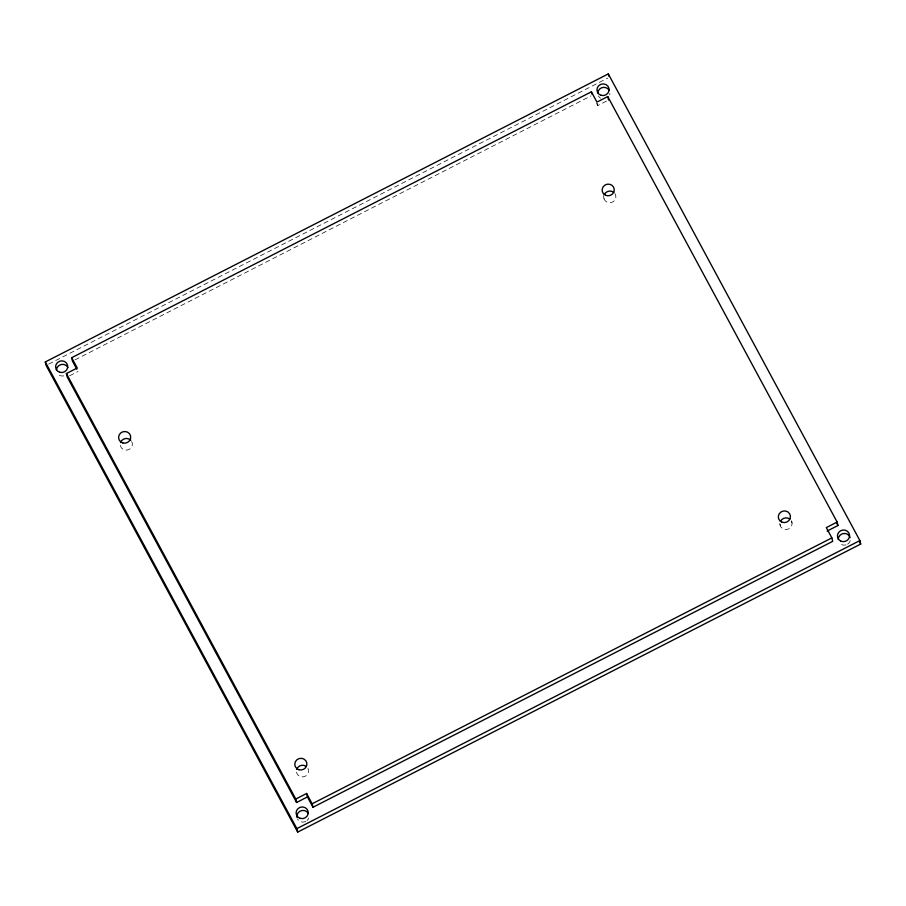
<?xml version="1.0" encoding="UTF-8"?>
<svg xmlns="http://www.w3.org/2000/svg" width="906" height="906" viewBox="0 0 906 906"><rect width="100%" height="100%" fill="white"/><g stroke="black" fill="none" stroke-linecap="round" stroke-linejoin="round"><path stroke-width="0.68" stroke-dasharray="4.53 3.4" d="M48.641 364.133L607.858 78.018M75.017 359.875L590.938 95.923M69.637 375.775L78.052 371.46M596.51 103.284L597.745 105.572L608.572 100.034M791.516 520.712L792.059 523.022M779.76 523.555L780.315 525.865M597.201 103.261L597.745 105.572M603.26 195.447L604.076 198.912M791.708 521.539A6.093 5.832 -13.3 0 1 786.601 529.512A6.093 5.832 -13.3 0 1 780.009 522.864M614.868 193.533A6.093 5.832 -13.3 0 1 611.81 202.389A6.093 5.832 -13.3 0 1 603.758 197.429M307.915 768.367A6.093 5.832 -13.3 0 1 303.691 776.793A6.093 5.832 -13.3 0 1 296.409 770.859M131.71 441.516A6.093 5.832 -13.3 0 1 127.576 449.976A6.093 5.832 -13.3 0 1 120.226 444.11M850.224 540.588A6.093 5.832 -13.3 0 1 847.472 544.234M846.011 544.88A6.093 5.832 -13.3 0 1 839.115 542.411M609.919 93.386A6.093 5.832 -13.3 0 1 609.636 94.892M600.542 98.188A6.093 5.832 -13.3 0 1 598.424 95.979M63.76 375.865A6.093 5.832 -13.3 0 1 57.984 374.178M308.765 817.937A6.093 5.832 -13.3 0 1 307.055 820.519M305.752 821.402A6.093 5.832 -13.3 0 1 297.564 819.024"/><path stroke-width="1.36" d="M45.3 361.947L608.3 73.907L859.885 540.576L860.7 544.053L297.7 832.093L46.115 365.424L45.3 361.947L296.874 828.628L297.7 832.093M76.817 369.172L72.503 361.166L71.687 357.7L591.38 91.812L596.929 102.106L607.756 96.568L837.133 522.06L837.959 525.525L827.121 531.063M296.602 802.49L295.786 799.024L306.613 793.486L307.428 796.952L296.602 802.49L67.225 376.998L66.41 373.532L77.237 367.995L71.687 357.7M837.133 522.06L826.306 527.598L831.855 537.892L832.682 541.358L312.989 807.246L307.428 796.952M312.989 807.246L312.162 803.781L831.855 537.892M296.874 828.628L859.885 540.576M859.364 541.562L860.7 544.053M836.612 523.045L837.959 525.525M306.613 793.486L312.162 803.781M66.41 373.532L295.786 799.024M608.3 73.907L608.843 76.217M607.756 96.568L608.572 100.034M591.38 91.812L591.924 94.122M780.474 521.392A6.093 5.832 -13.3 0 1 789.873 519.115M604.359 194.439A6.093 5.832 -13.3 0 1 613.815 192.412M296.704 769.353A6.093 5.832 -13.3 0 1 305.832 766.148M120.509 442.604A6.093 5.832 -13.3 0 1 130.804 440.271M838.243 539.523A6.093 5.832 -13.3 0 1 850.168 537.564M597.767 93.035A6.093 5.832 -13.3 0 1 609.262 90.441M56.421 369.988A6.093 5.832 -13.3 0 1 67.916 367.417M297.032 817.597A6.093 5.832 -13.3 0 1 308.391 813.486M601.154 95.334A6.093 5.832 -13.3 0 0 608.968 88.403A6.093 5.832 -13.3 0 0 598.945 85.481A6.093 5.832 -13.3 0 0 601.154 95.334M59.796 372.298A6.093 5.832 -13.3 0 0 67.622 365.378A6.093 5.832 -13.3 0 0 57.599 362.445A6.093 5.832 -13.3 0 0 59.796 372.298M300.294 818.39A6.093 5.832 -13.3 0 0 308.108 811.448A6.093 5.832 -13.3 0 0 298.074 808.537A6.093 5.832 -13.3 0 0 300.294 818.39M840.564 540.995A6.093 5.832 -13.3 0 0 849.59 535.593A6.093 5.832 -13.3 0 0 840.36 530.882A6.093 5.832 -13.3 0 0 840.564 540.995M605.525 195.266A6.093 5.832 -13.3 0 0 614.257 189.433A6.093 5.832 -13.3 0 0 604.789 185.186A6.093 5.832 -13.3 0 0 605.525 195.266M781.844 522.128A6.093 5.832 -13.3 0 0 790.417 516.08A6.093 5.832 -13.3 0 0 780.836 512.083A6.093 5.832 -13.3 0 0 781.844 522.128M298.912 769.726A6.093 5.832 -13.3 0 0 306.794 762.863A6.093 5.832 -13.3 0 0 296.806 759.851A6.093 5.832 -13.3 0 0 298.912 769.726M122.797 442.943A6.093 5.832 -13.3 0 0 130.6 436.001A6.093 5.832 -13.3 0 0 120.577 433.091A6.093 5.832 -13.3 0 0 122.797 442.943"/></g></svg>
